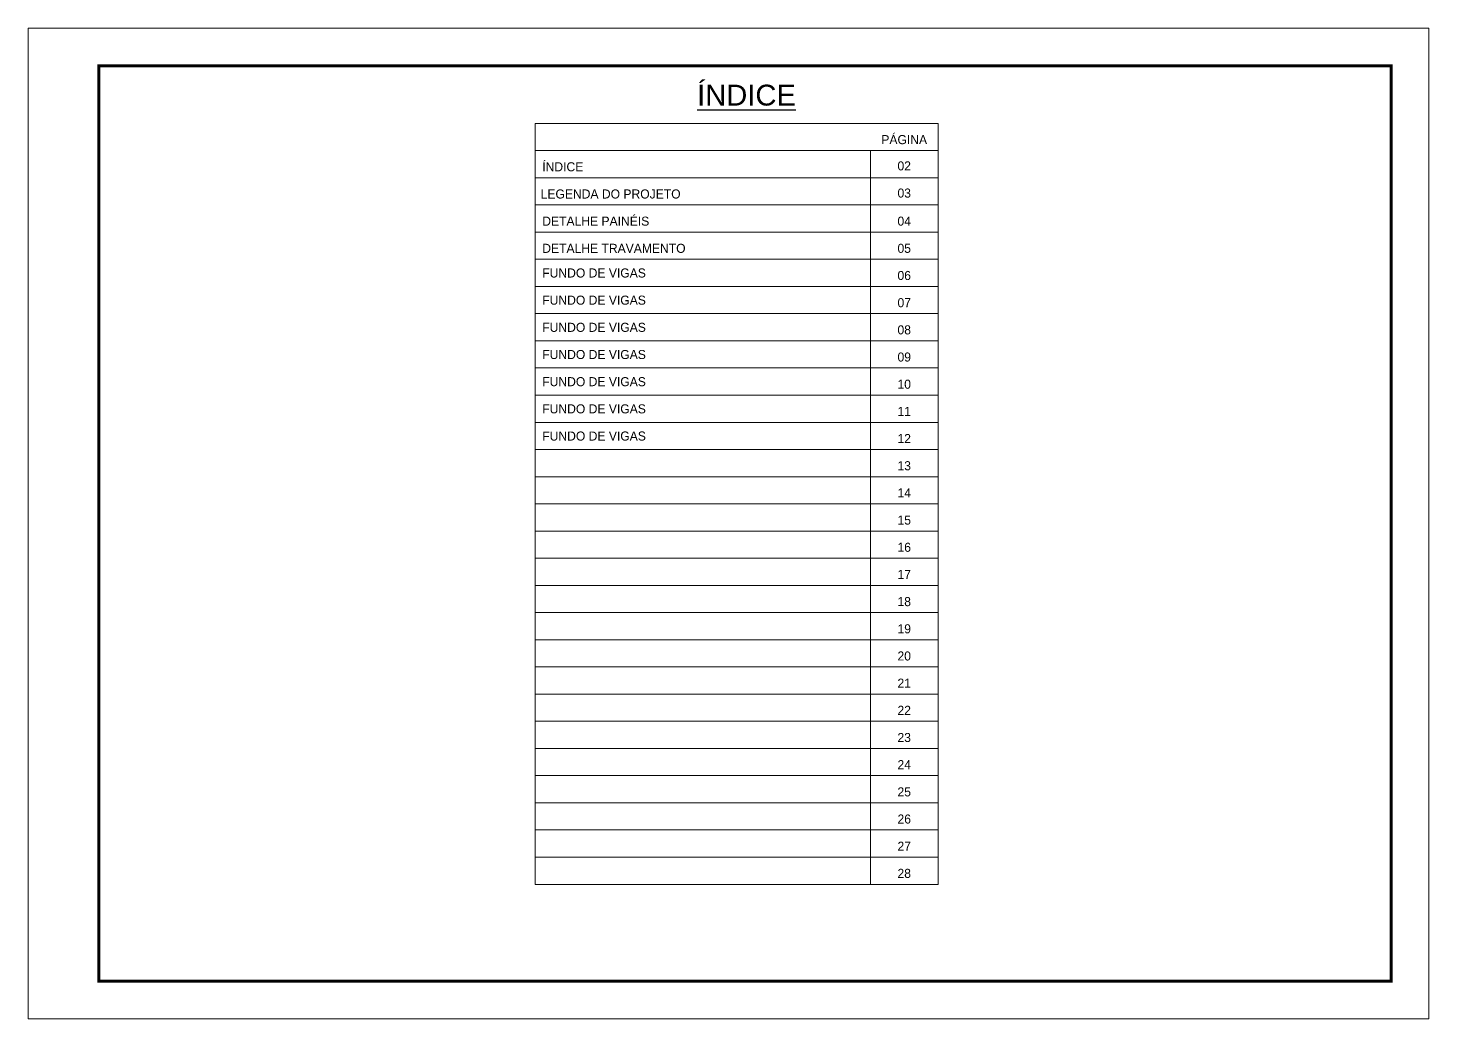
# Model space of a CAD drawing. Extents: x 3171 to 9452, y -2838 to 6252.
# Drawn here: x 4756 to 6241, y 5202 to 6252 of the extents above; entities that cross this region are included whole.
import ezdxf
from ezdxf.enums import TextEntityAlignment as Align

# ---------------------------------------------------------------- set-up
doc = ezdxf.new("R2010")
doc.units = 0
doc.layers.add('CARIMBO', color=255, linetype='Continuous', lineweight=9)
doc.layers.add('Folhas', color=255, linetype='Continuous', lineweight=9)
doc.styles.add('ARIAL', font='arial.ttf')
doc.styles.add('Tecnologia', font='')
doc.styles.get('Tecnologia').set_extended_font_data('Forgotten Futurist')

msp = doc.modelspace()

# ---------------------------------------------------------------- linework, layer by layer
at = {"layer": 'CARIMBO'}
for p, q in [((5293.78, 6151.28), (5720.86, 6151.28)), ((5293.78, 6151.28), (5720.86, 6151.28)), ((5293.78, 6151.28), (5293.78, 5344.98)), ((5720.86, 6151.28), (5720.86, 5344.98)), ((5293.78, 6122.48), (5720.86, 6122.48)), ((5293.78, 6122.48), (5720.86, 6122.48)), ((5293.78, 6122.48), (5720.86, 6122.48)), ((5649.04, 6122.48), (5649.04, 5344.98)), ((5293.78, 6093.68), (5720.86, 6093.68)), ((5293.78, 6064.89), (5720.86, 6064.89)), ((5293.78, 6036.09), (5720.86, 6036.09)), ((5293.78, 6007.29), (5720.86, 6007.29)), ((5293.78, 5978.5), (5720.86, 5978.5)), ((5293.78, 5949.7), (5720.86, 5949.7)), ((5293.78, 5920.91), (5720.86, 5920.91)), ((5293.78, 5892.11), (5720.86, 5892.11)), ((5293.78, 5863.31), (5720.86, 5863.31)), ((5293.78, 5834.52), (5720.86, 5834.52)), ((5293.78, 5805.72), (5720.86, 5805.72)), ((5293.78, 5776.92), (5720.86, 5776.92)), ((5293.78, 5748.13), (5720.86, 5748.13)), ((5293.78, 5719.33), (5720.86, 5719.33)), ((5293.78, 5690.54), (5720.86, 5690.54)), ((5293.78, 5661.74), (5720.86, 5661.74)), ((5293.78, 5632.94), (5720.86, 5632.94)), ((5293.78, 5604.15), (5720.86, 5604.15)), ((5293.78, 5575.35), (5720.86, 5575.35)), ((5293.78, 5546.55), (5720.86, 5546.55)), ((5293.78, 5517.76), (5720.86, 5517.76)), ((5293.78, 5488.96), (5720.86, 5488.96)), ((5293.78, 5460.17), (5720.86, 5460.17)), ((5293.78, 5431.37), (5720.86, 5431.37)), ((5293.78, 5402.57), (5720.86, 5402.57)), ((5293.78, 5373.78), (5720.86, 5373.78)), ((5293.78, 5344.98), (5720.86, 5344.98))]:
    msp.add_line(p, q, dxfattribs=at)
at = {"layer": 'Folhas'}
msp.add_lwpolyline([(4756.19, 5202.32), (6241.19, 5202.32), (6241.19, 6252.32), (4756.19, 6252.32)], close=True, dxfattribs=at)
at = {"layer": 'Folhas', "color": 30, "const_width": 3}
msp.add_lwpolyline([(4831.19, 5242.32), (6201.19, 5242.32), (6201.19, 6212.32), (4831.19, 6212.32)], close=True, dxfattribs=at)

# ---------------------------------------------------------------- texts
at = {"color": 0, "linetype": 'Continuous', "ltscale": 5, "style": 'ARIAL'}
msp.add_text('%%UÍNDICE', height=22.118, dxfattribs=at).set_placement((5517.77, 6170.17), align=Align.CENTER)
at = {"layer": 'CARIMBO', "style": 'Tecnologia'}
for s, p in [('PÁGINA', (5684.95, 6129.29)), ('02', (5684.95, 6101.46)), ('03', (5684.95, 6072.66)), ('04', (5684.95, 6042.9)), ('05', (5684.95, 6014.1)), ('06', (5684.95, 5985.31)), ('07', (5684.95, 5956.51)), ('08', (5684.95, 5927.71)), ('09', (5684.95, 5898.92)), ('10', (5684.95, 5870.12)), ('11', (5684.95, 5841.32)), ('12', (5684.95, 5812.53)), ('13', (5684.95, 5783.73)), ('14', (5684.95, 5754.94)), ('15', (5684.95, 5726.14)), ('16', (5684.95, 5697.34)), ('17', (5684.95, 5668.55)), ('18', (5684.95, 5639.75)), ('19', (5684.95, 5610.95)), ('20', (5684.95, 5582.16)), ('21', (5684.95, 5553.36)), ('22', (5684.95, 5524.57)), ('23', (5684.95, 5495.77)), ('24', (5684.95, 5466.97)), ('25', (5684.95, 5438.18)), ('26', (5684.95, 5409.38)), ('27', (5684.95, 5380.58)), ('28', (5684.95, 5351.79))]:
    msp.add_text(s, height=9.599, dxfattribs=at).set_placement(p, align=Align.CENTER)
for s, height, p in [('ÍNDICE', 9.599, (5301.28, 6100.49)), ('LEGENDA DO PROJETO', 9.5987, (5299.57, 6071.69)), ('DETALHE PAINÉIS', 9.5987, (5301.28, 6042.9)), ('DETALHE TRAVAMENTO', 9.5987, (5301.28, 6014.1)), ('FUNDO DE VIGAS', 9.5987, (5301.28, 5987.98)), ('FUNDO DE VIGAS', 9.5987, (5301.28, 5959.19)), ('FUNDO DE VIGAS', 9.5987, (5301.28, 5930.39)), ('FUNDO DE VIGAS', 9.5987, (5301.28, 5901.59)), ('FUNDO DE VIGAS', 9.5987, (5301.28, 5872.8)), ('FUNDO DE VIGAS', 9.5987, (5301.28, 5844)), ('FUNDO DE VIGAS', 9.5987, (5301.28, 5815.2))]:
    msp.add_text(s, height=height, dxfattribs=at).set_placement(p)

doc.saveas('drawing.dxf')
